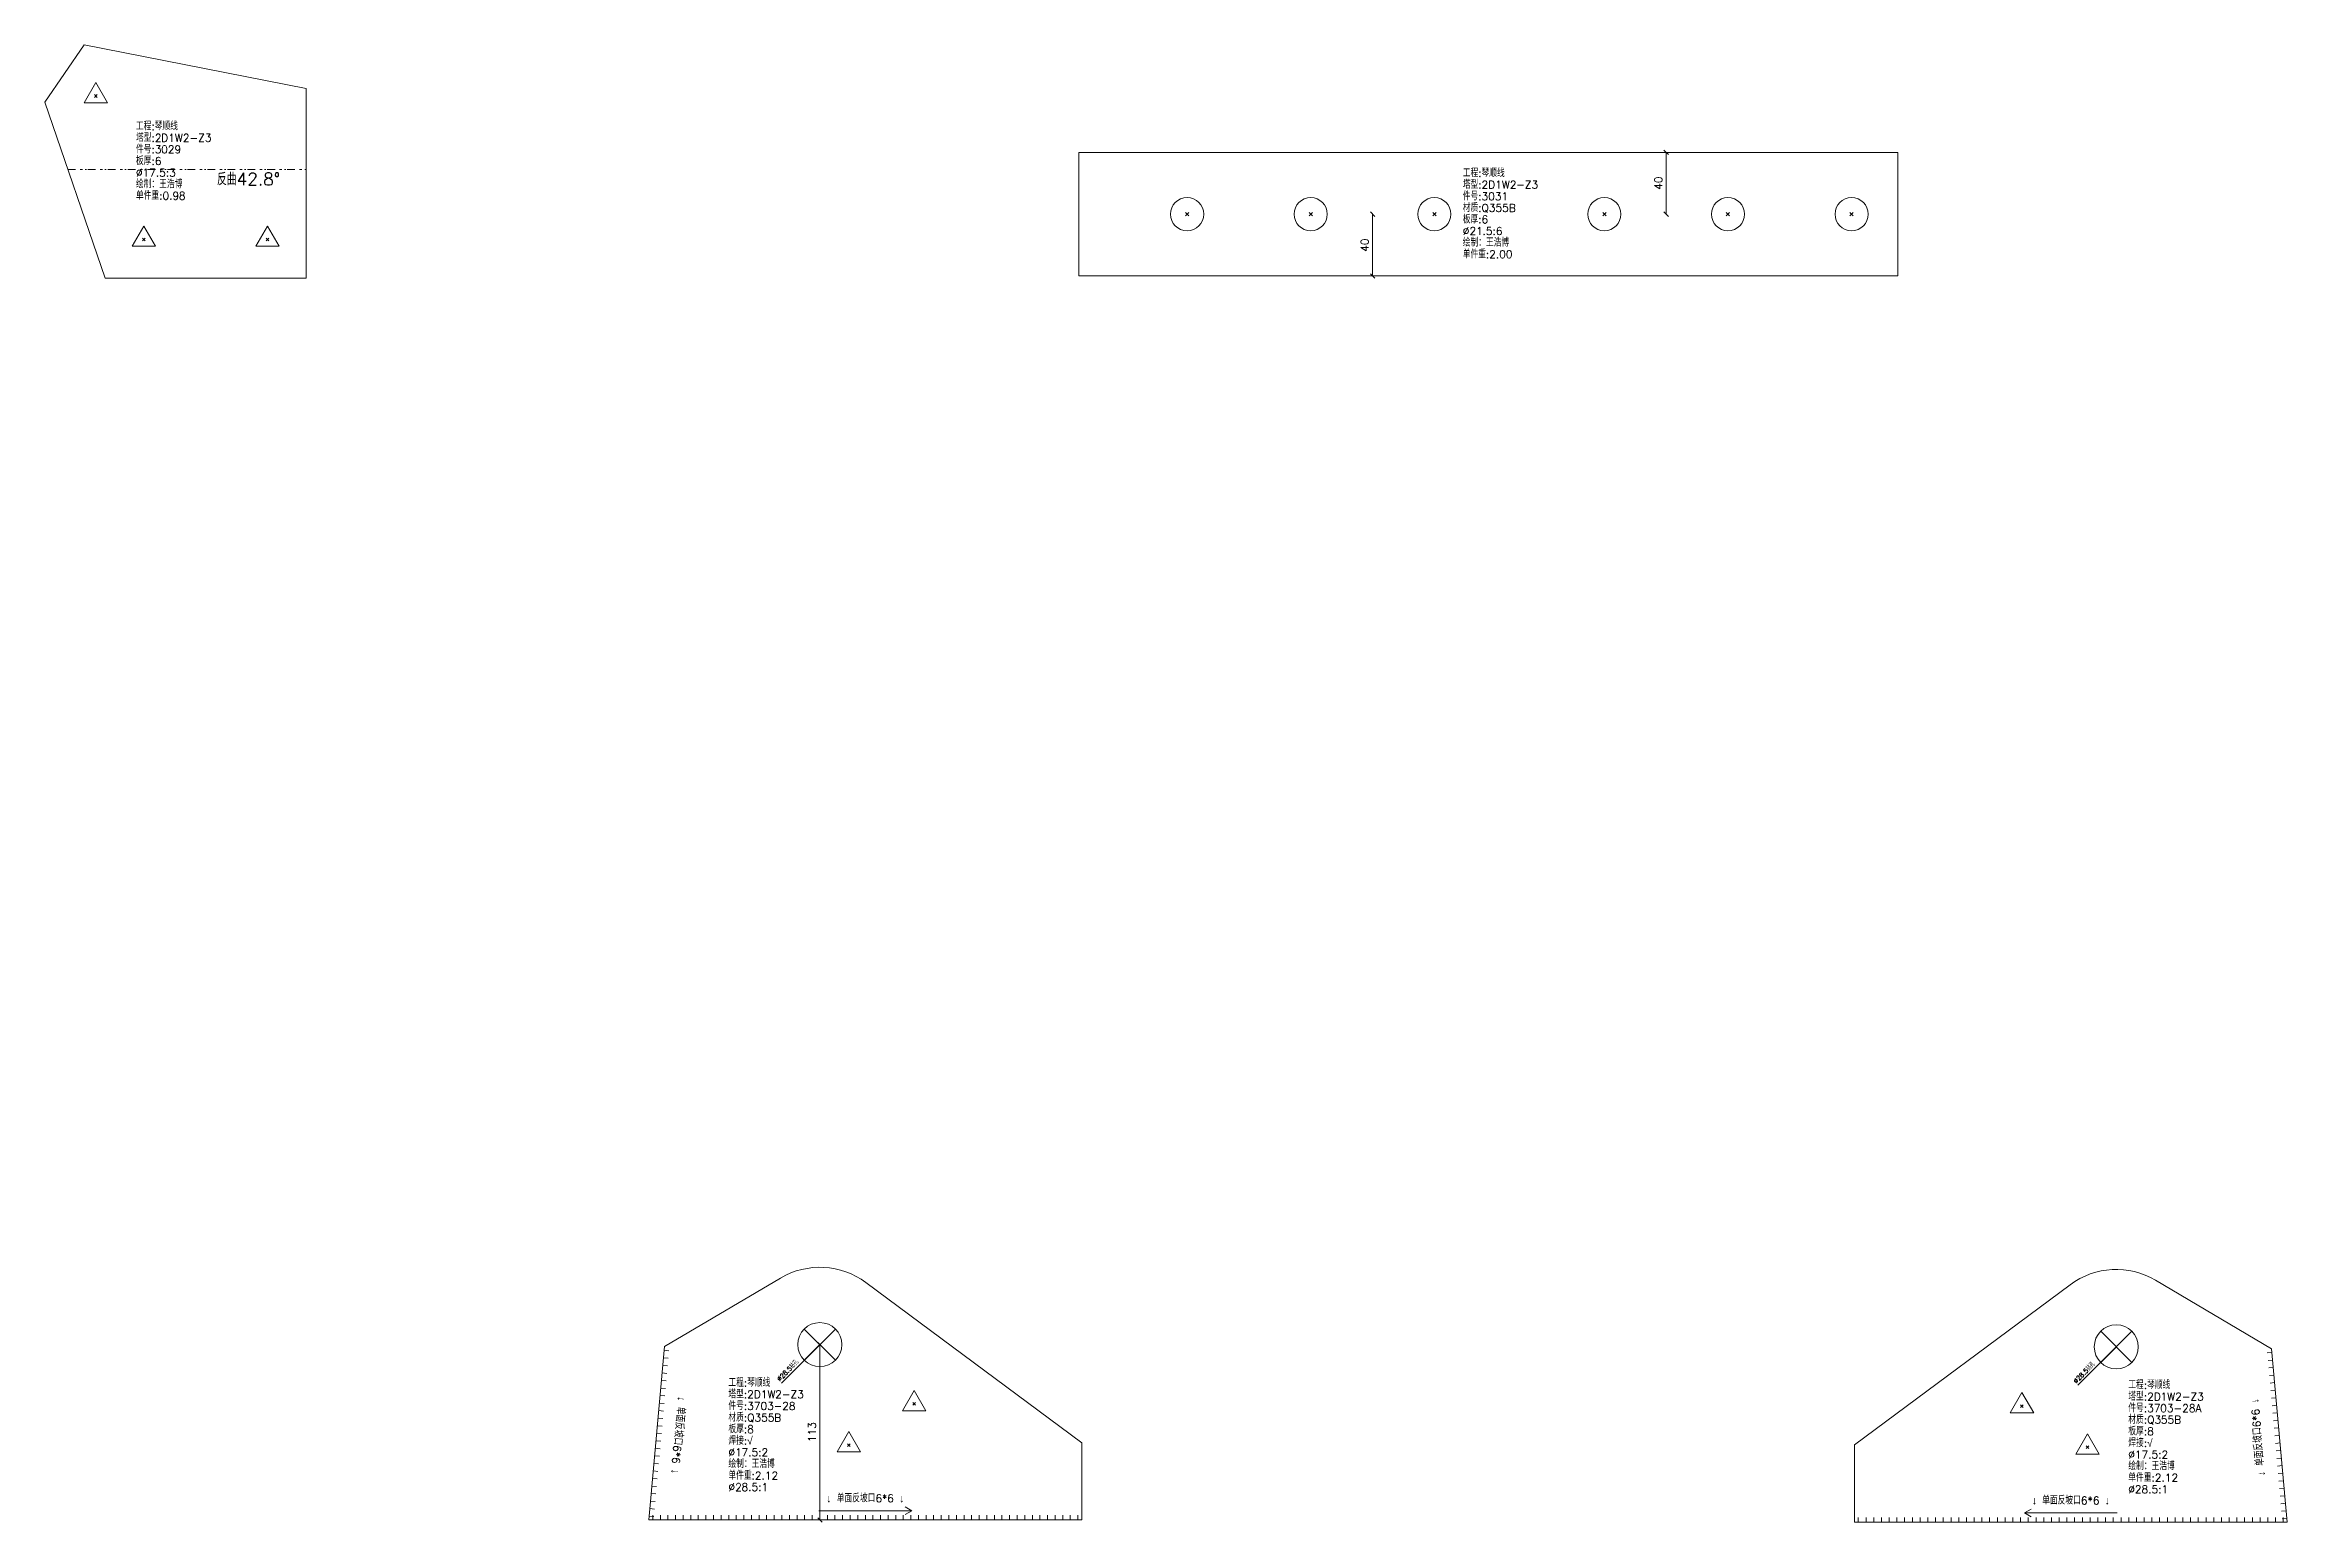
# Model space of a CAD drawing. Extents: x -580 to 8755, y 0 to 14723.
# Drawn here: x 1929 to 3380, y 666 to 1622 of the extents above; entities that cross this region are included whole.
import ezdxf
from ezdxf.enums import TextEntityAlignment as Align

# ---------------------------------------------------------------- set-up
doc = ezdxf.new("R2010")
doc.units = 0
doc.header["$MEASUREMENT"] = 0
doc.linetypes.add('自定义线型', pattern=[12.9, 5, -3, 1.5, -2, 0.4, -1])
doc.layers.add('1', color=7, linetype='CONTINUOUS', lineweight=25)
doc.styles.get("Standard").update_dxf_attribs({"font": 'simplex.shx', "width": 0.7, "height": 3, "bigfont": 'gbhzfs.shx'})

msp = doc.modelspace()

# ---------------------------------------------------------------- linework, layer by layer
at = {"layer": '1', "color": 7, "linetype": 'Continuous', "lineweight": 18}
for p, q in [((1954.49208, 1622.22017), (1929.09054, 1585.07502)), ((2098.18108, 1593.96462), (1954.49208, 1622.22017)), ((1929.09054, 1585.07502), (1968.18108, 1471.26063)), ((2098.18108, 1471.26063), (2098.18108, 1593.96462)), ((3128.18108, 1552.67484), (2598.18108, 1552.67484)), ((2598.18108, 1552.67484), (2598.18108, 1472.67484)), ((3128.18108, 1472.67484), (3128.18108, 1552.67484)), ((1968.18108, 1471.26063), (2098.18108, 1471.26063)), ((2598.18108, 1472.67484), (3128.18108, 1472.67484)), ((2405.16041, 824.37983), (2330.05779, 780.06077)), ((2600, 717.85589), (2460.36687, 821.47114)), ((3239.63313, 820.05693), (3100, 716.44168)), ((3369.94221, 778.64656), (3294.8396, 822.96562)), ((2440.64774, 791.39478), (2405.64596, 756.39299)), ((3279.5048, 789.98056), (3244.50302, 754.97878)), ((2330.05779, 780.06077), (2320, 667.85589)), ((3380, 666.44168), (3369.94221, 778.64656)), ((2600, 667.85589), (2600, 717.85589)), ((3100, 716.44168), (3100, 666.44168)), ((2320, 667.85589), (2600, 667.85589)), ((3100, 666.44168), (3380, 666.44168))]:
    msp.add_line(p, q, dxfattribs=at)
at = {"layer": '1', "color": 7, "linetype": 'Continuous', "lineweight": 13}
for p, q in [((1962.14526, 1597.87291), (1954.56776, 1584.74791)), ((1969.72276, 1584.74791), (1962.14526, 1597.87291)), ((1954.56776, 1584.74791), (1969.72276, 1584.74791)), ((1961.27026, 1588.24791), (1963.02026, 1589.99791)), ((1963.02026, 1588.24791), (1961.27026, 1589.99791)), ((2667.10608, 1511.59984), (2669.25608, 1513.74984)), ((2669.25608, 1511.59984), (2667.10608, 1513.74984)), ((2747.10608, 1511.59984), (2749.25608, 1513.74984)), ((2749.25608, 1511.59984), (2747.10608, 1513.74984)), ((2827.10608, 1511.59984), (2829.25608, 1513.74984)), ((2829.25608, 1511.59984), (2827.10608, 1513.74984)), ((2937.10608, 1511.59984), (2939.25608, 1513.74984)), ((2939.25608, 1511.59984), (2937.10608, 1513.74984)), ((3017.10608, 1511.59984), (3019.25608, 1513.74984)), ((3019.25608, 1511.59984), (3017.10608, 1513.74984)), ((3097.10608, 1511.59984), (3099.25608, 1513.74984)), ((3099.25608, 1511.59984), (3097.10608, 1513.74984)), ((1993.18108, 1505.01063), (1985.60358, 1491.88563)), ((1992.30608, 1495.38563), (1994.05608, 1497.13563)), ((1994.05608, 1495.38563), (1992.30608, 1497.13563)), ((2000.75858, 1491.88563), (1993.18108, 1505.01063)), ((2073.18108, 1505.01063), (2065.60358, 1491.88563)), ((2072.30608, 1495.38563), (2074.05608, 1497.13563)), ((2074.05608, 1495.38563), (2072.30608, 1497.13563)), ((2080.75858, 1491.88563), (2073.18108, 1505.01063)), ((1985.60358, 1491.88563), (2000.75858, 1491.88563)), ((2065.60358, 1491.88563), (2080.75858, 1491.88563)), ((2420.49672, 771.24375), (2440.64622, 791.39325)), ((2440.64622, 771.24375), (2420.49672, 791.39325)), ((3259.35378, 769.82954), (3279.50328, 789.97904)), ((3279.50328, 769.82954), (3259.35378, 789.97904)), ((2329.40184, 772.74306), (2332.38986, 772.47522)), ((2329.83914, 777.62153), (2332.82716, 777.3537)), ((3370.16086, 776.20732), (3367.17284, 775.93948)), ((3370.59816, 771.32885), (3367.61014, 771.06101)), ((2328.08996, 758.10764), (2331.07798, 757.8398)), ((2328.52725, 762.98612), (2331.51527, 762.71828)), ((2328.96455, 767.86459), (2331.95257, 767.59675)), ((3371.03545, 766.45038), (3368.04743, 766.18254)), ((3371.47275, 761.5719), (3368.48473, 761.30406)), ((3371.91004, 756.69343), (3368.92202, 756.42559)), ((2326.77807, 743.47222), (2329.76609, 743.20438)), ((2327.21537, 748.3507), (2330.20339, 748.08286)), ((2327.65266, 753.22917), (2330.64068, 752.96133)), ((2491.59039, 751.64499), (2484.01289, 738.51999)), ((2490.71539, 742.01999), (2492.46539, 743.76999)), ((2492.46539, 742.01999), (2490.71539, 743.76999)), ((2499.16789, 738.51999), (2491.59039, 751.64499)), ((3208.40962, 750.23077), (3200.83212, 737.10577)), ((3207.53462, 740.60577), (3209.28462, 742.35577)), ((3209.28462, 740.60577), (3207.53462, 742.35577)), ((3215.98712, 737.10577), (3208.40962, 750.23077)), ((3372.34734, 751.81496), (3369.35932, 751.54712)), ((3372.78463, 746.93648), (3369.79661, 746.66864)), ((3373.22193, 742.05801), (3370.23391, 741.79017)), ((2325.46619, 728.83681), (2328.45421, 728.56897)), ((2325.90348, 733.71528), (2328.8915, 733.44744)), ((2326.34078, 738.59375), (2329.3288, 738.32591)), ((2484.01289, 738.51999), (2499.16789, 738.51999)), ((3200.83212, 737.10577), (3215.98712, 737.10577)), ((3373.65922, 737.17954), (3370.6712, 736.9117)), ((3374.09652, 732.30106), (3371.1085, 732.03323)), ((3374.53381, 727.42259), (3371.54579, 727.15475)), ((2324.1543, 714.20139), (2327.14232, 713.93355)), ((2324.5916, 719.07986), (2327.57962, 718.81202)), ((2325.02889, 723.95833), (2328.01691, 723.69049)), ((2449.25579, 725.04094), (2441.67829, 711.91594)), ((2441.67829, 711.91594), (2456.83329, 711.91594)), ((2448.38079, 715.41594), (2450.13079, 717.16594)), ((2450.13079, 715.41594), (2448.38079, 717.16594)), ((2456.83329, 711.91594), (2449.25579, 725.04094)), ((3250.7442, 723.62672), (3243.1667, 710.50172)), ((3249.8692, 714.00172), (3251.6192, 715.75172)), ((3251.6192, 714.00172), (3249.8692, 715.75172)), ((3258.3217, 710.50172), (3250.7442, 723.62672)), ((3374.97111, 722.54412), (3371.98309, 722.27628)), ((3375.4084, 717.66565), (3372.42038, 717.39781)), ((3375.8457, 712.78717), (3372.85768, 712.51933)), ((2322.84242, 699.56597), (2325.83044, 699.29813)), ((2323.27971, 704.44444), (2326.26773, 704.1766)), ((2323.71701, 709.32291), (2326.70503, 709.05507)), ((3243.1667, 710.50172), (3258.3217, 710.50172)), ((3376.28299, 707.9087), (3373.29497, 707.64086)), ((3376.72029, 703.03023), (3373.73227, 702.76239)), ((3377.15758, 698.15175), (3374.16956, 697.88392)), ((2321.53053, 684.93055), (2324.51855, 684.66271)), ((2321.96783, 689.80902), (2324.95585, 689.54118)), ((2322.40512, 694.68749), (2325.39314, 694.41966)), ((3377.59488, 693.27328), (3374.60686, 693.00544)), ((3378.03217, 688.39481), (3375.04415, 688.12697)), ((3378.46947, 683.51634), (3375.48145, 683.2485)), ((2320.21865, 670.29513), (2323.20667, 670.02729)), ((2320.65594, 675.1736), (2323.64396, 674.90576)), ((2321.09324, 680.05208), (2324.08126, 679.78424)), ((2322.45614, 667.85589), (2322.45614, 670.85589)), ((2327.36842, 667.85589), (2327.36842, 670.85589)), ((2332.2807, 667.85589), (2332.2807, 670.85589)), ((2337.19298, 667.85589), (2337.19298, 670.85589)), ((2342.10526, 667.85589), (2342.10526, 670.85589)), ((2347.01754, 667.85589), (2347.01754, 670.85589)), ((2351.92983, 667.85589), (2351.92983, 670.85589)), ((2356.84211, 667.85589), (2356.84211, 670.85589)), ((2361.75439, 667.85589), (2361.75439, 670.85589)), ((2366.66667, 667.85589), (2366.66667, 670.85589)), ((2371.57895, 667.85589), (2371.57895, 670.85589)), ((2376.49123, 667.85589), (2376.49123, 670.85589)), ((2381.40351, 667.85589), (2381.40351, 670.85589)), ((2386.31579, 667.85589), (2386.31579, 670.85589)), ((2391.22807, 667.85589), (2391.22807, 670.85589)), ((2396.14035, 667.85589), (2396.14035, 670.85589)), ((2401.05263, 667.85589), (2401.05263, 670.85589)), ((2405.96491, 667.85589), (2405.96491, 670.85589)), ((2410.87719, 667.85589), (2410.87719, 670.85589)), ((2415.78947, 667.85589), (2415.78947, 670.85589)), ((2420.70176, 667.85589), (2420.70176, 670.85589)), ((2425.61404, 667.85589), (2425.61404, 670.85589)), ((2430, 673.85589), (2490, 673.85589)), ((2430.52632, 667.85589), (2430.52632, 670.85589)), ((2435.4386, 667.85589), (2435.4386, 670.85589)), ((2440.35088, 667.85589), (2440.35088, 670.85589)), ((2445.26316, 667.85589), (2445.26316, 670.85589)), ((2450.17544, 667.85589), (2450.17544, 670.85589)), ((2455.08772, 667.85589), (2455.08772, 670.85589)), ((2460, 667.85589), (2460, 670.85589)), ((2464.91228, 667.85589), (2464.91228, 670.85589)), ((2469.82456, 667.85589), (2469.82456, 670.85589)), ((2474.73684, 667.85589), (2474.73684, 670.85589)), ((2479.64912, 667.85589), (2479.64912, 670.85589)), ((2484.5614, 667.85589), (2484.5614, 670.85589)), ((2485.66987, 676.35589), (2490, 673.85589)), ((2485.66987, 671.35589), (2490, 673.85589)), ((2489.47369, 667.85589), (2489.47369, 670.85589)), ((2494.38597, 667.85589), (2494.38597, 670.85589)), ((2499.29825, 667.85589), (2499.29825, 670.85589)), ((2504.21053, 667.85589), (2504.21053, 670.85589)), ((2509.12281, 667.85589), (2509.12281, 670.85589)), ((2514.03509, 667.85589), (2514.03509, 670.85589)), ((2518.94737, 667.85589), (2518.94737, 670.85589)), ((2523.85965, 667.85589), (2523.85965, 670.85589)), ((2528.77193, 667.85589), (2528.77193, 670.85589)), ((2533.68421, 667.85589), (2533.68421, 670.85589)), ((2538.59649, 667.85589), (2538.59649, 670.85589)), ((2543.50877, 667.85589), (2543.50877, 670.85589)), ((2548.42105, 667.85589), (2548.42105, 670.85589)), ((2553.33333, 667.85589), (2553.33333, 670.85589)), ((2558.24562, 667.85589), (2558.24562, 670.85589)), ((2563.1579, 667.85589), (2563.1579, 670.85589)), ((2568.07018, 667.85589), (2568.07018, 670.85589)), ((2572.98246, 667.85589), (2572.98246, 670.85589)), ((2577.89474, 667.85589), (2577.89474, 670.85589)), ((2582.80702, 667.85589), (2582.80702, 670.85589)), ((2587.7193, 667.85589), (2587.7193, 670.85589)), ((2592.63158, 667.85589), (2592.63158, 670.85589)), ((2597.54386, 667.85589), (2597.54386, 670.85589)), ((3102.5, 666.44168), (3102.5, 669.44168)), ((3107.5, 666.44168), (3107.5, 669.44168)), ((3112.5, 666.44168), (3112.5, 669.44168)), ((3117.5, 666.44168), (3117.5, 669.44168)), ((3122.5, 666.44168), (3122.5, 669.44168)), ((3127.5, 666.44168), (3127.5, 669.44168)), ((3132.5, 666.44168), (3132.5, 669.44168)), ((3137.5, 666.44168), (3137.5, 669.44168)), ((3142.5, 666.44168), (3142.5, 669.44168)), ((3147.5, 666.44168), (3147.5, 669.44168)), ((3152.5, 666.44168), (3152.5, 669.44168)), ((3157.5, 666.44168), (3157.5, 669.44168)), ((3162.5, 666.44168), (3162.5, 669.44168)), ((3167.5, 666.44168), (3167.5, 669.44168)), ((3172.5, 666.44168), (3172.5, 669.44168)), ((3177.5, 666.44168), (3177.5, 669.44168)), ((3182.5, 666.44168), (3182.5, 669.44168)), ((3187.5, 666.44168), (3187.5, 669.44168)), ((3192.5, 666.44168), (3192.5, 669.44168)), ((3197.5, 666.44168), (3197.5, 669.44168)), ((3202.5, 666.44168), (3202.5, 669.44168)), ((3207.5, 666.44168), (3207.5, 669.44168)), ((3214.33013, 674.94168), (3210, 672.44168)), ((3270, 672.44168), (3210, 672.44168)), ((3214.33013, 669.94168), (3210, 672.44168)), ((3212.5, 666.44168), (3212.5, 669.44168)), ((3217.5, 666.44168), (3217.5, 669.44168)), ((3222.5, 666.44168), (3222.5, 669.44168)), ((3227.5, 666.44168), (3227.5, 669.44168)), ((3232.5, 666.44168), (3232.5, 669.44168)), ((3237.5, 666.44168), (3237.5, 669.44168)), ((3242.5, 666.44168), (3242.5, 669.44168)), ((3247.5, 666.44168), (3247.5, 669.44168)), ((3252.5, 666.44168), (3252.5, 669.44168)), ((3257.5, 666.44168), (3257.5, 669.44168)), ((3262.5, 666.44168), (3262.5, 669.44168)), ((3267.5, 666.44168), (3267.5, 669.44168)), ((3272.5, 666.44168), (3272.5, 669.44168)), ((3277.5, 666.44168), (3277.5, 669.44168)), ((3282.5, 666.44168), (3282.5, 669.44168)), ((3287.5, 666.44168), (3287.5, 669.44168)), ((3292.5, 666.44168), (3292.5, 669.44168)), ((3297.5, 666.44168), (3297.5, 669.44168)), ((3302.5, 666.44168), (3302.5, 669.44168)), ((3307.5, 666.44168), (3307.5, 669.44168)), ((3312.5, 666.44168), (3312.5, 669.44168)), ((3317.5, 666.44168), (3317.5, 669.44168)), ((3322.5, 666.44168), (3322.5, 669.44168)), ((3327.5, 666.44168), (3327.5, 669.44168)), ((3332.5, 666.44168), (3332.5, 669.44168)), ((3337.5, 666.44168), (3337.5, 669.44168)), ((3342.5, 666.44168), (3342.5, 669.44168)), ((3347.5, 666.44168), (3347.5, 669.44168)), ((3352.5, 666.44168), (3352.5, 669.44168)), ((3357.5, 666.44168), (3357.5, 669.44168)), ((3362.5, 666.44168), (3362.5, 669.44168)), ((3367.5, 666.44168), (3367.5, 669.44168)), ((3372.5, 666.44168), (3372.5, 669.44168)), ((3378.90676, 678.63786), (3375.91874, 678.37002)), ((3379.34406, 673.75939), (3376.35604, 673.49155)), ((3379.78135, 668.88092), (3376.79333, 668.61308)), ((3377.5, 666.44168), (3377.5, 669.44168))]:
    msp.add_line(p, q, dxfattribs=at)
at = {"layer": '1', "color": 9, "linetype": 'Continuous', "lineweight": 18}
for p, q in [((2976.76686, 1554.08905), (2979.59529, 1551.26063)), ((2978.18108, 1512.67484), (2978.18108, 1552.67484)), ((2786.76686, 1514.08905), (2789.59529, 1511.26063)), ((2788.18108, 1512.67484), (2788.18108, 1472.67484)), ((2976.76686, 1514.08905), (2979.59529, 1511.26063)), ((2786.76686, 1474.08905), (2789.59529, 1471.26063)), ((2429.15726, 782.73272), (2431.98569, 779.90429)), ((2430.57147, 781.3185), (2430.57147, 667.85589)), ((2429.15726, 669.27011), (2431.98569, 666.44168))]:
    msp.add_line(p, q, dxfattribs=at)
at = {"layer": '1', "color": 190, "linetype": '自定义线型', "lineweight": 13}
msp.add_line((1944.01808, 1541.61262), (2098.18108, 1541.61262), dxfattribs=at)
at = {"layer": '1', "color": 7, "linetype": 'Continuous', "lineweight": 13}
for centre, radius in [((2668.18108, 1512.67484), 10.75), ((2748.18108, 1512.67484), 10.75), ((2828.18108, 1512.67484), 10.75), ((2938.18108, 1512.67484), 10.75), ((3018.18108, 1512.67484), 10.75), ((3098.18108, 1512.67484), 10.75), ((2430.57147, 781.3185), 14.25), ((3269.42853, 779.90429), 14.25)]:
    msp.add_circle(centre, radius, dxfattribs=at)
at = {"layer": '1', "color": 7, "linetype": 'Continuous', "lineweight": 18}
for centre, start, end in [((2430.57147, 781.31851), 53.42260763, 120.54542662), ((3269.42853, 779.9043), 59.45457431, 126.57739369)]:
    msp.add_arc(centre, 50, start, end, dxfattribs=at)

# ---------------------------------------------------------------- texts
for s, p in [('工程:琴顺线', (1988.04007, 1565.55619)), ('件号:3029', (1988.04007, 1550.55619)), ('塔型:2D1W2-Z3', (1988.04007, 1558.05619)), ('板厚:6', (1988.04007, 1543.05619)), ('%%c17.5:3', (1988.04007, 1535.55619)), ('工程:琴顺线', (2846.58534, 1535.24063)), ('绘制：王浩博', (1988.04007, 1528.05619)), ('单件重:0.98', (1988.04007, 1520.55619)), ('件号:3031', (2846.58534, 1520.24063)), ('塔型:2D1W2-Z3', (2846.58534, 1527.74063)), ('材质:Q355B', (2846.58534, 1512.74063)), ('板厚:6', (2846.58534, 1505.24063)), ('绘制：王浩博', (2846.58534, 1490.24063)), ('%%c21.5:6', (2846.58534, 1497.74063)), ('单件重:2.00', (2846.58534, 1482.74063)), ('工程:琴顺线', (2371.40426, 752.5835)), ('工程:琴顺线', (3277.22394, 751.16928)), ('件号:3703-28', (2371.40426, 737.5835)), ('塔型:2D1W2-Z3', (2371.40426, 745.0835)), ('件号:3703-28A', (3277.22394, 736.16928)), ('塔型:2D1W2-Z3', (3277.22394, 743.66928)), ('材质:Q355B', (2371.40426, 730.0835)), ('板厚:8', (2371.40426, 722.5835)), ('材质:Q355B', (3277.22394, 728.66928)), ('板厚:8', (3277.22394, 721.16928)), ('焊接:√', (2371.40426, 715.0835)), ('%%c17.5:2', (2371.40426, 707.5835)), ('焊接:√', (3277.22394, 713.66928)), ('%%c17.5:2', (3277.22394, 706.16928)), ('绘制：王浩博', (2371.40426, 700.0835)), ('单件重:2.12', (2371.40426, 692.5835)), ('绘制：王浩博', (3277.22394, 698.66928)), ('单件重:2.12', (3277.22394, 691.16928)), ('%%c28.5:1', (2371.40426, 685.0835)), ('%%c28.5:1', (3277.22394, 683.66928))]:
    msp.add_text(s, height=5, dxfattribs=at).set_placement(p, align=Align.BOTTOM_LEFT)
at = {"layer": '1', "color": 7, "linetype": 'Continuous', "lineweight": 13}
msp.add_text('反曲42.8%%d', height=8, dxfattribs=at).set_placement((2060.88919, 1528.96701), align=Align.BOTTOM_CENTER)
at = {"layer": '1', "color": 7, "linetype": 'Continuous', "lineweight": 18}
for s, rotation, p in [('40', 90, (2977.18108, 1532.67484)), ('40', 90, (2787.18108, 1492.67484)), ('↓ 单面反坡口6*6 ↓', 265, (2334.98896, 723.06553)), ('↓ 单面反坡口6*6 ↓', 95, (3365.01104, 721.65132)), ('113', 90, (2429.57147, 724.5872))]:
    msp.add_text(s, height=5, rotation=rotation, dxfattribs=at).set_placement(p, align=Align.BOTTOM_CENTER)
for p in [(2405.29241, 756.74654), (3244.14946, 755.33233)]:
    msp.add_text('%%c28.5钻孔', height=3, rotation=45, dxfattribs=at).set_placement(p, align=Align.BOTTOM_LEFT)
for p in [(2460, 677.85589), (3240, 676.44168)]:
    msp.add_text('↓ 单面反坡口6*6 ↓', height=5, dxfattribs=at).set_placement(p, align=Align.BOTTOM_CENTER)

doc.saveas('drawing.dxf')
